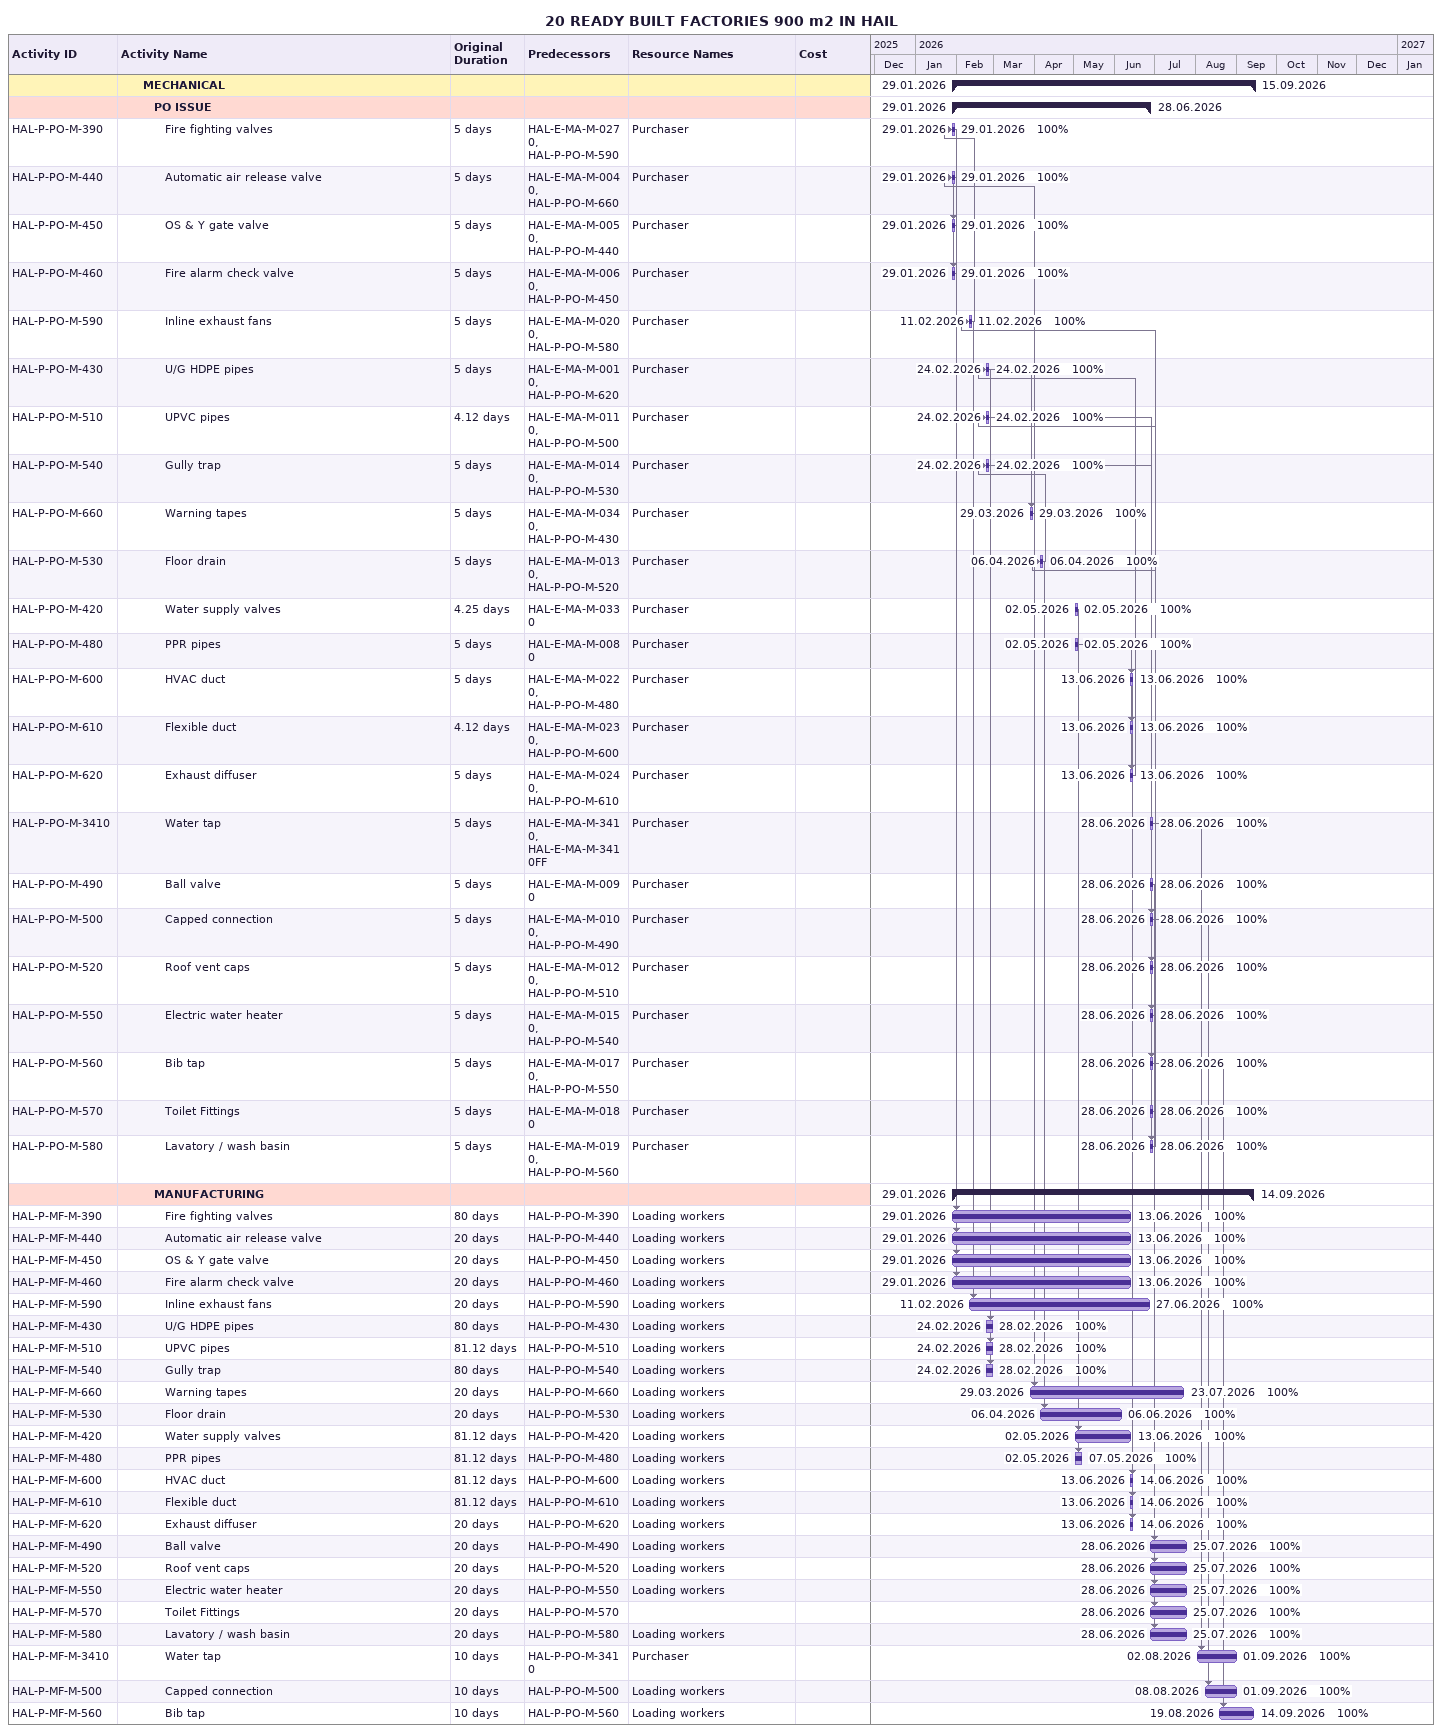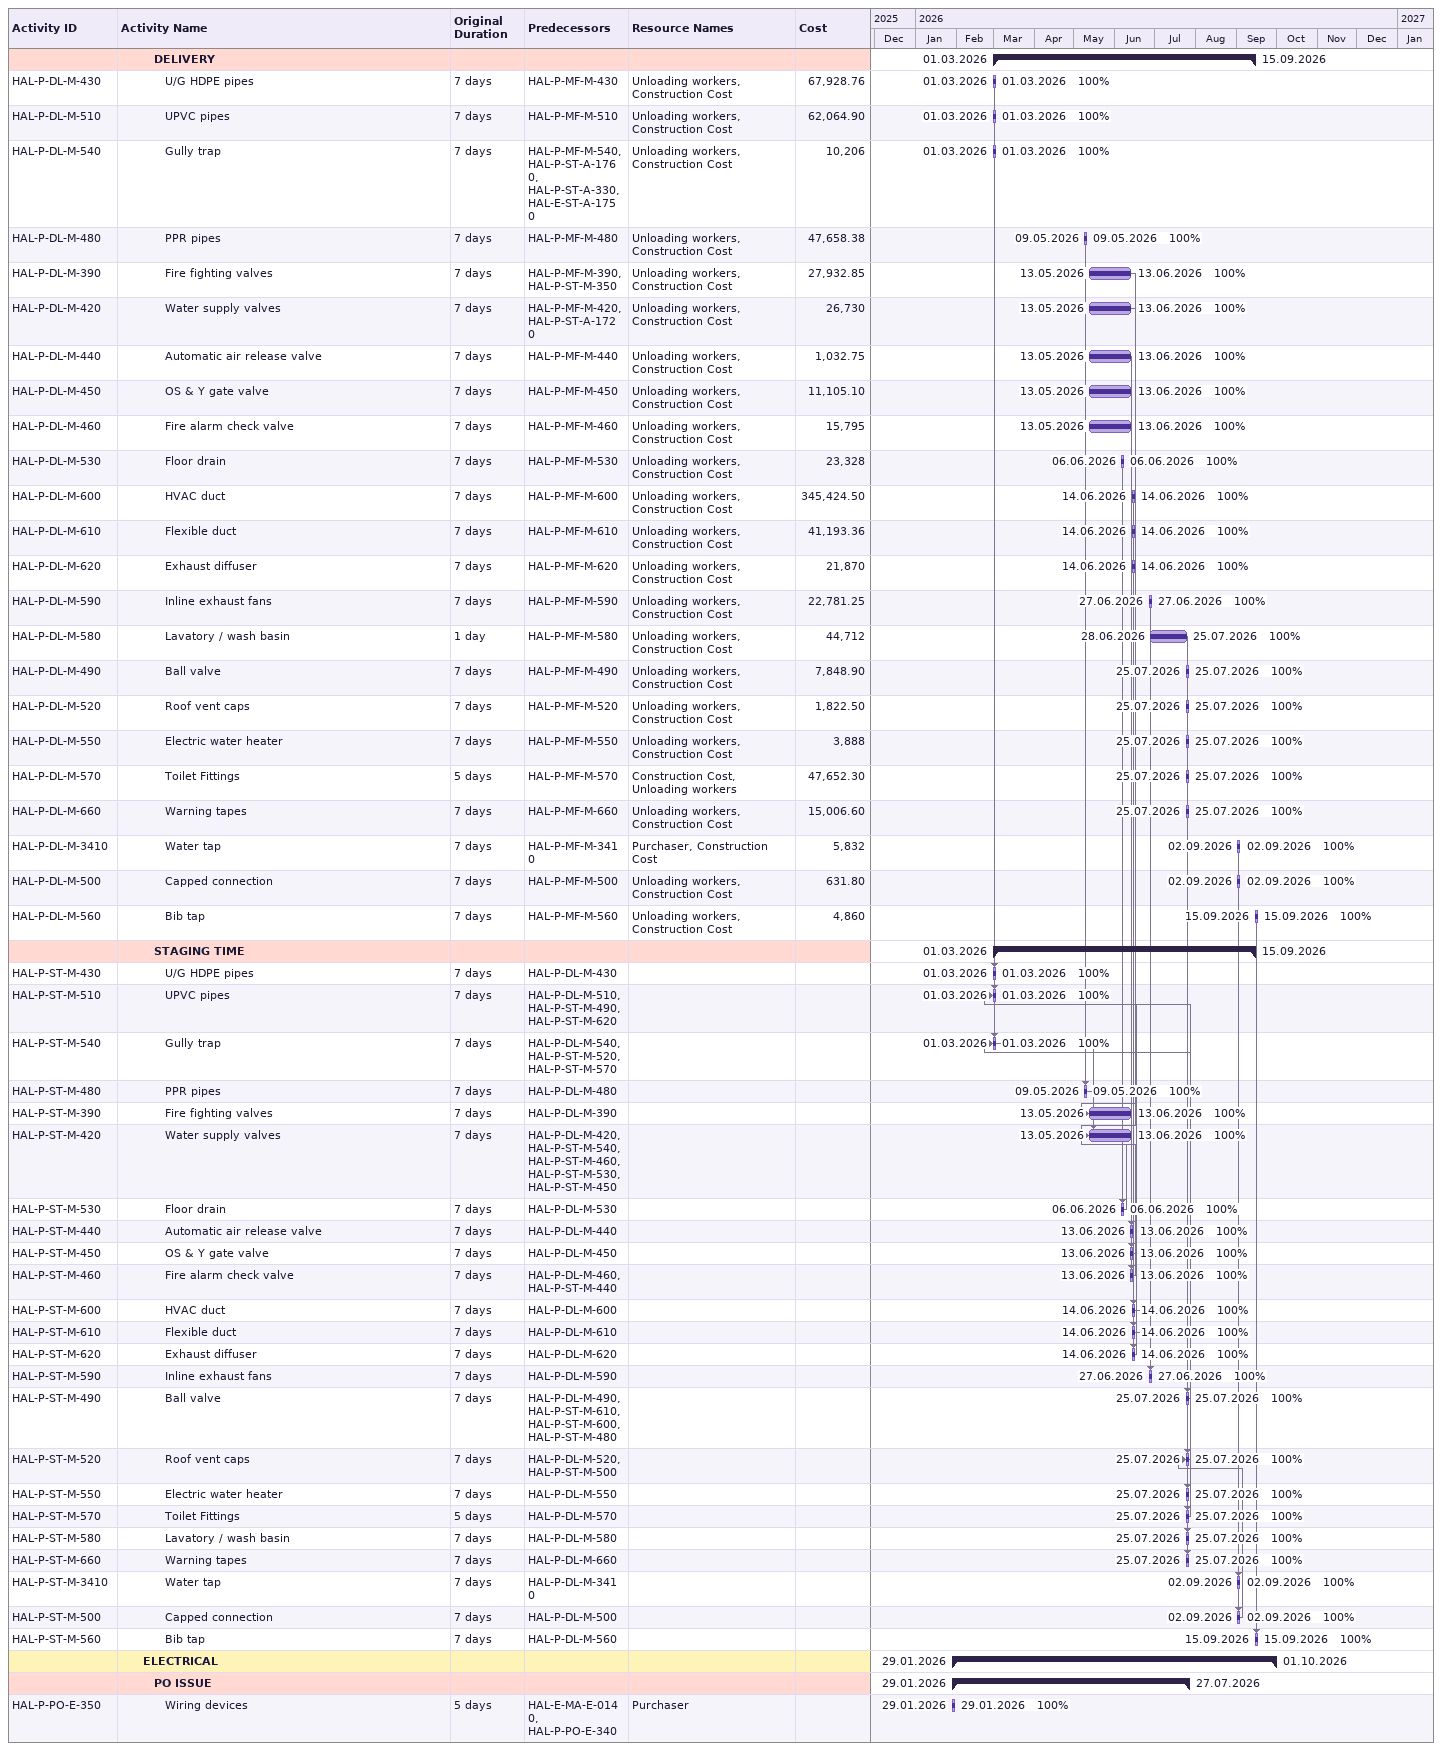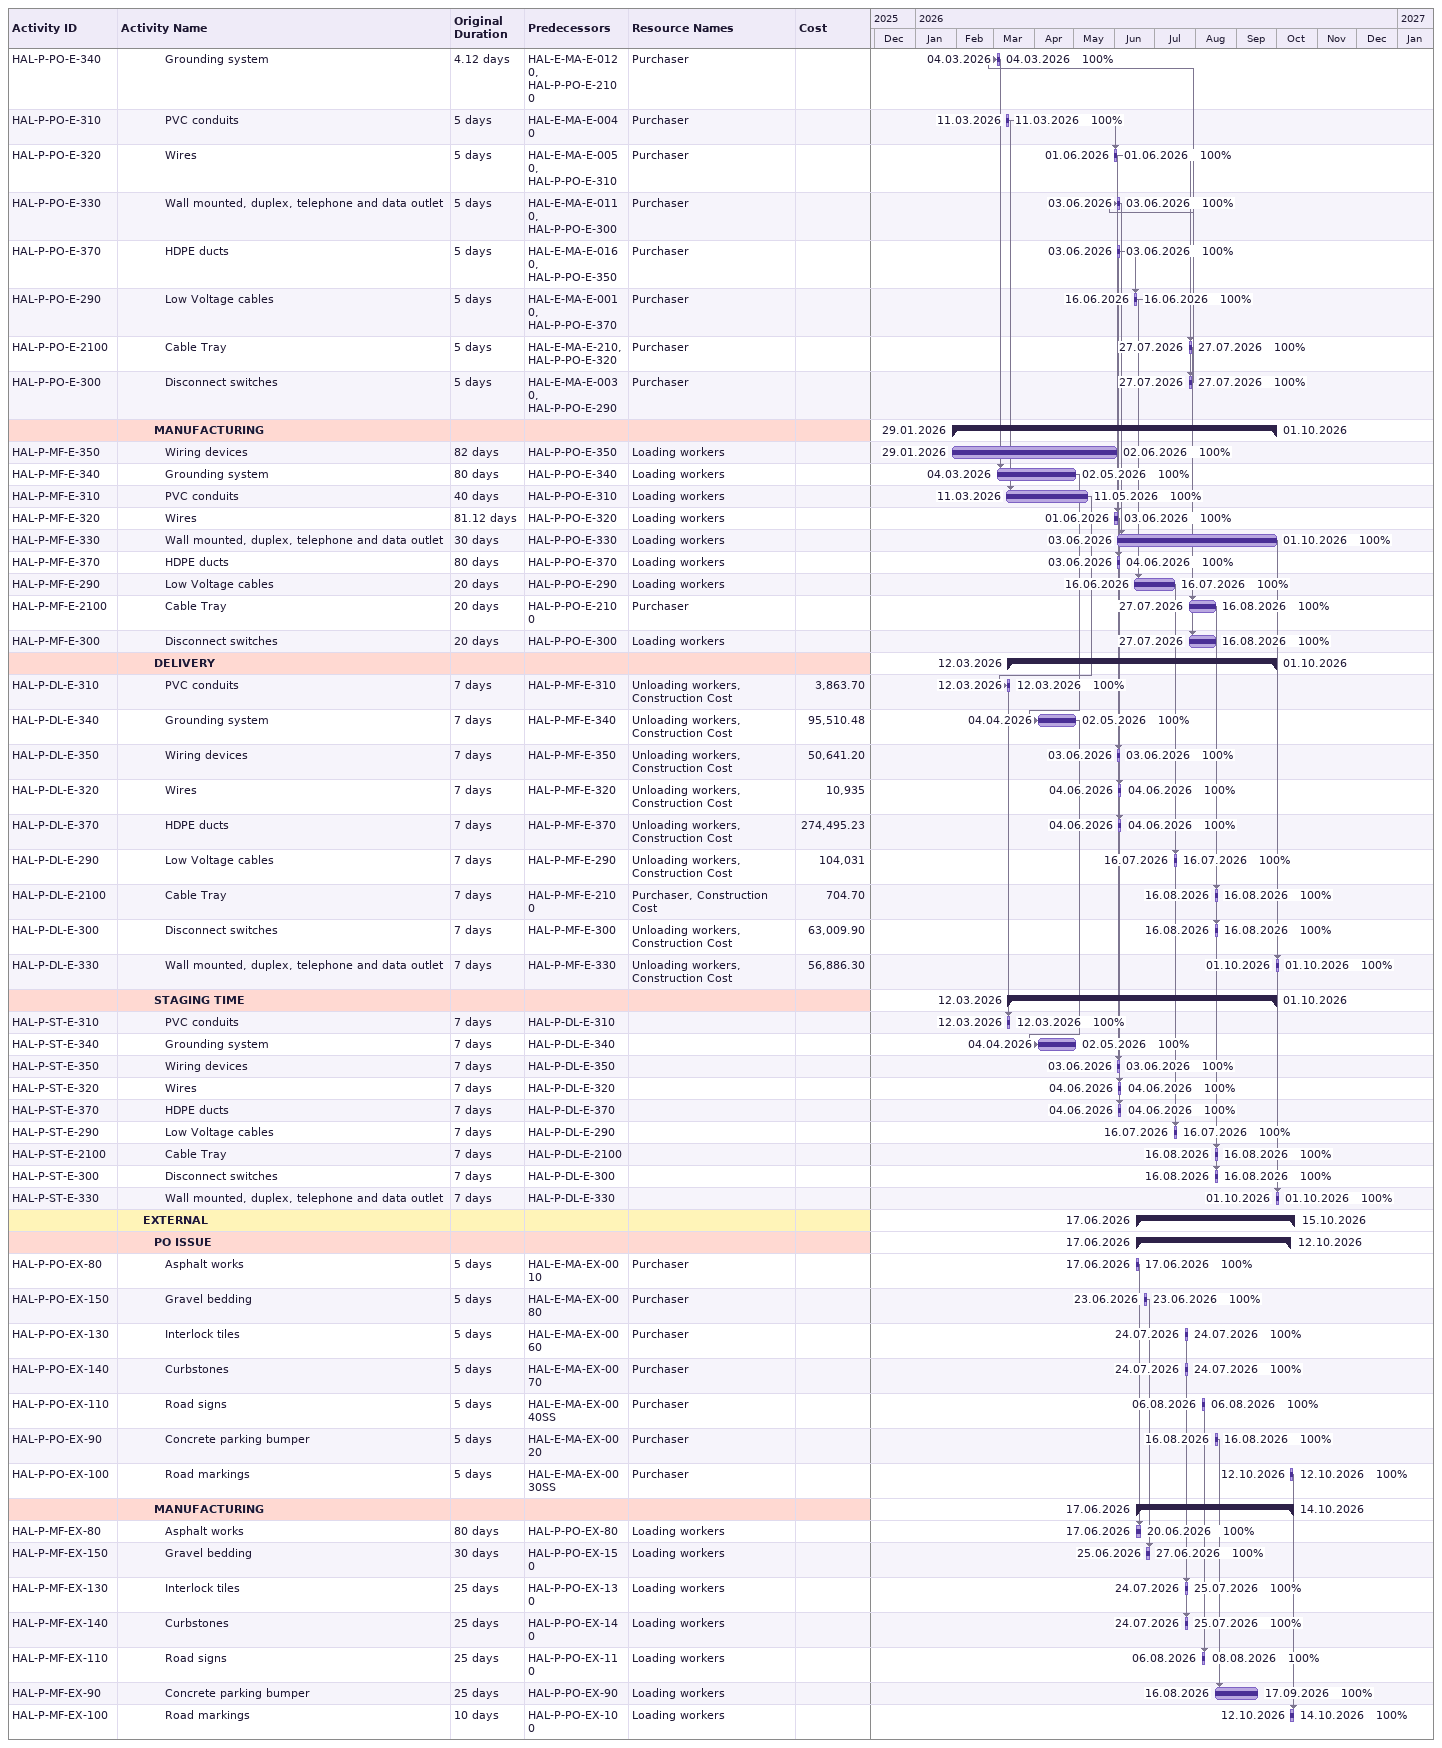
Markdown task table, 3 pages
20 READY BUILT FACTORIES 900 m2 IN HAIL

| ID | Level | Task | Original duration | Start | Finish | Predecessors | Resources | % complete | Cost |
|---|---|---|---|---|---|---|---|---|---|
|  | 3 | **MECHANICAL** |  | 2026-01-29 | 2026-09-15 |  |  |  |  |
|  | 4 | **PO ISSUE** |  | 2026-01-29 | 2026-06-28 |  |  |  |  |
| HAL-P-PO-M-390 | 5 | Fire fighting valves | 5d | 2026-01-29 | 2026-01-29 | HAL-E-MA-M-0270, HAL-P-PO-M-590 | Purchaser | 100 |  |
| HAL-P-PO-M-440 | 5 | Automatic air release valve | 5d | 2026-01-29 | 2026-01-29 | HAL-E-MA-M-0040, HAL-P-PO-M-660 | Purchaser | 100 |  |
| HAL-P-PO-M-450 | 5 | OS & Y gate valve | 5d | 2026-01-29 | 2026-01-29 | HAL-E-MA-M-0050, HAL-P-PO-M-440 | Purchaser | 100 |  |
| HAL-P-PO-M-460 | 5 | Fire alarm check valve | 5d | 2026-01-29 | 2026-01-29 | HAL-E-MA-M-0060, HAL-P-PO-M-450 | Purchaser | 100 |  |
| HAL-P-PO-M-590 | 5 | Inline exhaust fans | 5d | 2026-02-11 | 2026-02-11 | HAL-E-MA-M-0200, HAL-P-PO-M-580 | Purchaser | 100 |  |
| HAL-P-PO-M-430 | 5 | U/G HDPE pipes | 5d | 2026-02-24 | 2026-02-24 | HAL-E-MA-M-0010, HAL-P-PO-M-620 | Purchaser | 100 |  |
| HAL-P-PO-M-510 | 5 | UPVC pipes | 4.12d | 2026-02-24 | 2026-02-24 | HAL-E-MA-M-0110, HAL-P-PO-M-500 | Purchaser | 100 |  |
| HAL-P-PO-M-540 | 5 | Gully trap | 5d | 2026-02-24 | 2026-02-24 | HAL-E-MA-M-0140, HAL-P-PO-M-530 | Purchaser | 100 |  |
| HAL-P-PO-M-660 | 5 | Warning tapes | 5d | 2026-03-29 | 2026-03-29 | HAL-E-MA-M-0340, HAL-P-PO-M-430 | Purchaser | 100 |  |
| HAL-P-PO-M-530 | 5 | Floor drain | 5d | 2026-04-06 | 2026-04-06 | HAL-E-MA-M-0130, HAL-P-PO-M-520 | Purchaser | 100 |  |
| HAL-P-PO-M-420 | 5 | Water supply valves | 4.25d | 2026-05-02 | 2026-05-02 | HAL-E-MA-M-0330 | Purchaser | 100 |  |
| HAL-P-PO-M-480 | 5 | PPR pipes | 5d | 2026-05-02 | 2026-05-02 | HAL-E-MA-M-0080 | Purchaser | 100 |  |
| HAL-P-PO-M-600 | 5 | HVAC duct | 5d | 2026-06-13 | 2026-06-13 | HAL-E-MA-M-0220, HAL-P-PO-M-480 | Purchaser | 100 |  |
| HAL-P-PO-M-610 | 5 | Flexible duct | 4.12d | 2026-06-13 | 2026-06-13 | HAL-E-MA-M-0230, HAL-P-PO-M-600 | Purchaser | 100 |  |
| HAL-P-PO-M-620 | 5 | Exhaust diffuser | 5d | 2026-06-13 | 2026-06-13 | HAL-E-MA-M-0240, HAL-P-PO-M-610 | Purchaser | 100 |  |
| HAL-P-PO-M-3410 | 5 | Water tap | 5d | 2026-06-28 | 2026-06-28 | HAL-E-MA-M-3410, HAL-E-MA-M-3410FF | Purchaser | 100 |  |
| HAL-P-PO-M-490 | 5 | Ball valve | 5d | 2026-06-28 | 2026-06-28 | HAL-E-MA-M-0090 | Purchaser | 100 |  |
| HAL-P-PO-M-500 | 5 | Capped connection | 5d | 2026-06-28 | 2026-06-28 | HAL-E-MA-M-0100, HAL-P-PO-M-490 | Purchaser | 100 |  |
| HAL-P-PO-M-520 | 5 | Roof vent caps | 5d | 2026-06-28 | 2026-06-28 | HAL-E-MA-M-0120, HAL-P-PO-M-510 | Purchaser | 100 |  |
| HAL-P-PO-M-550 | 5 | Electric water heater | 5d | 2026-06-28 | 2026-06-28 | HAL-E-MA-M-0150, HAL-P-PO-M-540 | Purchaser | 100 |  |
| HAL-P-PO-M-560 | 5 | Bib tap | 5d | 2026-06-28 | 2026-06-28 | HAL-E-MA-M-0170, HAL-P-PO-M-550 | Purchaser | 100 |  |
| HAL-P-PO-M-570 | 5 | Toilet Fittings | 5d | 2026-06-28 | 2026-06-28 | HAL-E-MA-M-0180 | Purchaser | 100 |  |
| HAL-P-PO-M-580 | 5 | Lavatory / wash basin | 5d | 2026-06-28 | 2026-06-28 | HAL-E-MA-M-0190, HAL-P-PO-M-560 | Purchaser | 100 |  |
|  | 4 | **MANUFACTURING** |  | 2026-01-29 | 2026-09-14 |  |  |  |  |
| HAL-P-MF-M-390 | 5 | Fire fighting valves | 80d | 2026-01-29 | 2026-06-13 | HAL-P-PO-M-390 | Loading workers | 100 |  |
| HAL-P-MF-M-440 | 5 | Automatic air release valve | 20d | 2026-01-29 | 2026-06-13 | HAL-P-PO-M-440 | Loading workers | 100 |  |
| HAL-P-MF-M-450 | 5 | OS & Y gate valve | 20d | 2026-01-29 | 2026-06-13 | HAL-P-PO-M-450 | Loading workers | 100 |  |
| HAL-P-MF-M-460 | 5 | Fire alarm check valve | 20d | 2026-01-29 | 2026-06-13 | HAL-P-PO-M-460 | Loading workers | 100 |  |
| HAL-P-MF-M-590 | 5 | Inline exhaust fans | 20d | 2026-02-11 | 2026-06-27 | HAL-P-PO-M-590 | Loading workers | 100 |  |
| HAL-P-MF-M-430 | 5 | U/G HDPE pipes | 80d | 2026-02-24 | 2026-02-28 | HAL-P-PO-M-430 | Loading workers | 100 |  |
| HAL-P-MF-M-510 | 5 | UPVC pipes | 81.12d | 2026-02-24 | 2026-02-28 | HAL-P-PO-M-510 | Loading workers | 100 |  |
| HAL-P-MF-M-540 | 5 | Gully trap | 80d | 2026-02-24 | 2026-02-28 | HAL-P-PO-M-540 | Loading workers | 100 |  |
| HAL-P-MF-M-660 | 5 | Warning tapes | 20d | 2026-03-29 | 2026-07-23 | HAL-P-PO-M-660 | Loading workers | 100 |  |
| HAL-P-MF-M-530 | 5 | Floor drain | 20d | 2026-04-06 | 2026-06-06 | HAL-P-PO-M-530 | Loading workers | 100 |  |
| HAL-P-MF-M-420 | 5 | Water supply valves | 81.12d | 2026-05-02 | 2026-06-13 | HAL-P-PO-M-420 | Loading workers | 100 |  |
| HAL-P-MF-M-480 | 5 | PPR pipes | 81.12d | 2026-05-02 | 2026-05-07 | HAL-P-PO-M-480 | Loading workers | 100 |  |
| HAL-P-MF-M-600 | 5 | HVAC duct | 81.12d | 2026-06-13 | 2026-06-14 | HAL-P-PO-M-600 | Loading workers | 100 |  |
| HAL-P-MF-M-610 | 5 | Flexible duct | 81.12d | 2026-06-13 | 2026-06-14 | HAL-P-PO-M-610 | Loading workers | 100 |  |
| HAL-P-MF-M-620 | 5 | Exhaust diffuser | 20d | 2026-06-13 | 2026-06-14 | HAL-P-PO-M-620 | Loading workers | 100 |  |
| HAL-P-MF-M-490 | 5 | Ball valve | 20d | 2026-06-28 | 2026-07-25 | HAL-P-PO-M-490 | Loading workers | 100 |  |
| HAL-P-MF-M-520 | 5 | Roof vent caps | 20d | 2026-06-28 | 2026-07-25 | HAL-P-PO-M-520 | Loading workers | 100 |  |
| HAL-P-MF-M-550 | 5 | Electric water heater | 20d | 2026-06-28 | 2026-07-25 | HAL-P-PO-M-550 | Loading workers | 100 |  |
| HAL-P-MF-M-570 | 5 | Toilet Fittings | 20d | 2026-06-28 | 2026-07-25 | HAL-P-PO-M-570 |  | 100 |  |
| HAL-P-MF-M-580 | 5 | Lavatory / wash basin | 20d | 2026-06-28 | 2026-07-25 | HAL-P-PO-M-580 | Loading workers | 100 |  |
| HAL-P-MF-M-3410 | 5 | Water tap | 10d | 2026-08-02 | 2026-09-01 | HAL-P-PO-M-3410 | Purchaser | 100 |  |
| HAL-P-MF-M-500 | 5 | Capped connection | 10d | 2026-08-08 | 2026-09-01 | HAL-P-PO-M-500 | Loading workers | 100 |  |
| HAL-P-MF-M-560 | 5 | Bib tap | 10d | 2026-08-19 | 2026-09-14 | HAL-P-PO-M-560 | Loading workers | 100 |  |
|  | 4 | **DELIVERY** |  | 2026-03-01 | 2026-09-15 |  |  |  |  |
| HAL-P-DL-M-430 | 5 | U/G HDPE pipes | 7d | 2026-03-01 | 2026-03-01 | HAL-P-MF-M-430 | Unloading workers, Construction Cost | 100 | 67928.76 |
| HAL-P-DL-M-510 | 5 | UPVC pipes | 7d | 2026-03-01 | 2026-03-01 | HAL-P-MF-M-510 | Unloading workers, Construction Cost | 100 | 62064.90 |
| HAL-P-DL-M-540 | 5 | Gully trap | 7d | 2026-03-01 | 2026-03-01 | HAL-P-MF-M-540, HAL-P-ST-A-1760, HAL-P-ST-A-330, HAL-E-ST-A-1750 | Unloading workers, Construction Cost | 100 | 10206 |
| HAL-P-DL-M-480 | 5 | PPR pipes | 7d | 2026-05-09 | 2026-05-09 | HAL-P-MF-M-480 | Unloading workers, Construction Cost | 100 | 47658.38 |
| HAL-P-DL-M-390 | 5 | Fire fighting valves | 7d | 2026-05-13 | 2026-06-13 | HAL-P-MF-M-390, HAL-P-ST-M-350 | Unloading workers, Construction Cost | 100 | 27932.85 |
| HAL-P-DL-M-420 | 5 | Water supply valves | 7d | 2026-05-13 | 2026-06-13 | HAL-P-MF-M-420, HAL-P-ST-A-1720 | Unloading workers, Construction Cost | 100 | 26730 |
| HAL-P-DL-M-440 | 5 | Automatic air release valve | 7d | 2026-05-13 | 2026-06-13 | HAL-P-MF-M-440 | Unloading workers, Construction Cost | 100 | 1032.75 |
| HAL-P-DL-M-450 | 5 | OS & Y gate valve | 7d | 2026-05-13 | 2026-06-13 | HAL-P-MF-M-450 | Unloading workers, Construction Cost | 100 | 11105.10 |
| HAL-P-DL-M-460 | 5 | Fire alarm check valve | 7d | 2026-05-13 | 2026-06-13 | HAL-P-MF-M-460 | Unloading workers, Construction Cost | 100 | 15795 |
| HAL-P-DL-M-530 | 5 | Floor drain | 7d | 2026-06-06 | 2026-06-06 | HAL-P-MF-M-530 | Unloading workers, Construction Cost | 100 | 23328 |
| HAL-P-DL-M-600 | 5 | HVAC duct | 7d | 2026-06-14 | 2026-06-14 | HAL-P-MF-M-600 | Unloading workers, Construction Cost | 100 | 345424.50 |
| HAL-P-DL-M-610 | 5 | Flexible duct | 7d | 2026-06-14 | 2026-06-14 | HAL-P-MF-M-610 | Unloading workers, Construction Cost | 100 | 41193.36 |
| HAL-P-DL-M-620 | 5 | Exhaust diffuser | 7d | 2026-06-14 | 2026-06-14 | HAL-P-MF-M-620 | Unloading workers, Construction Cost | 100 | 21870 |
| HAL-P-DL-M-590 | 5 | Inline exhaust fans | 7d | 2026-06-27 | 2026-06-27 | HAL-P-MF-M-590 | Unloading workers, Construction Cost | 100 | 22781.25 |
| HAL-P-DL-M-580 | 5 | Lavatory / wash basin | 1d | 2026-06-28 | 2026-07-25 | HAL-P-MF-M-580 | Unloading workers, Construction Cost | 100 | 44712 |
| HAL-P-DL-M-490 | 5 | Ball valve | 7d | 2026-07-25 | 2026-07-25 | HAL-P-MF-M-490 | Unloading workers, Construction Cost | 100 | 7848.90 |
| HAL-P-DL-M-520 | 5 | Roof vent caps | 7d | 2026-07-25 | 2026-07-25 | HAL-P-MF-M-520 | Unloading workers, Construction Cost | 100 | 1822.50 |
| HAL-P-DL-M-550 | 5 | Electric water heater | 7d | 2026-07-25 | 2026-07-25 | HAL-P-MF-M-550 | Unloading workers, Construction Cost | 100 | 3888 |
| HAL-P-DL-M-570 | 5 | Toilet Fittings | 5d | 2026-07-25 | 2026-07-25 | HAL-P-MF-M-570 | Construction Cost, Unloading workers | 100 | 47652.30 |
| HAL-P-DL-M-660 | 5 | Warning tapes | 7d | 2026-07-25 | 2026-07-25 | HAL-P-MF-M-660 | Unloading workers, Construction Cost | 100 | 15006.60 |
| HAL-P-DL-M-3410 | 5 | Water tap | 7d | 2026-09-02 | 2026-09-02 | HAL-P-MF-M-3410 | Purchaser, Construction Cost | 100 | 5832 |
| HAL-P-DL-M-500 | 5 | Capped connection | 7d | 2026-09-02 | 2026-09-02 | HAL-P-MF-M-500 | Unloading workers, Construction Cost | 100 | 631.80 |
| HAL-P-DL-M-560 | 5 | Bib tap | 7d | 2026-09-15 | 2026-09-15 | HAL-P-MF-M-560 | Unloading workers, Construction Cost | 100 | 4860 |
|  | 4 | **STAGING TIME** |  | 2026-03-01 | 2026-09-15 |  |  |  |  |
| HAL-P-ST-M-430 | 5 | U/G HDPE pipes | 7d | 2026-03-01 | 2026-03-01 | HAL-P-DL-M-430 |  | 100 |  |
| HAL-P-ST-M-510 | 5 | UPVC pipes | 7d | 2026-03-01 | 2026-03-01 | HAL-P-DL-M-510, HAL-P-ST-M-490, HAL-P-ST-M-620 |  | 100 |  |
| HAL-P-ST-M-540 | 5 | Gully trap | 7d | 2026-03-01 | 2026-03-01 | HAL-P-DL-M-540, HAL-P-ST-M-520, HAL-P-ST-M-570 |  | 100 |  |
| HAL-P-ST-M-480 | 5 | PPR pipes | 7d | 2026-05-09 | 2026-05-09 | HAL-P-DL-M-480 |  | 100 |  |
| HAL-P-ST-M-390 | 5 | Fire fighting valves | 7d | 2026-05-13 | 2026-06-13 | HAL-P-DL-M-390 |  | 100 |  |
| HAL-P-ST-M-420 | 5 | Water supply valves | 7d | 2026-05-13 | 2026-06-13 | HAL-P-DL-M-420, HAL-P-ST-M-540, HAL-P-ST-M-460, HAL-P-ST-M-530, HAL-P-ST-M-450 |  | 100 |  |
| HAL-P-ST-M-530 | 5 | Floor drain | 7d | 2026-06-06 | 2026-06-06 | HAL-P-DL-M-530 |  | 100 |  |
| HAL-P-ST-M-440 | 5 | Automatic air release valve | 7d | 2026-06-13 | 2026-06-13 | HAL-P-DL-M-440 |  | 100 |  |
| HAL-P-ST-M-450 | 5 | OS & Y gate valve | 7d | 2026-06-13 | 2026-06-13 | HAL-P-DL-M-450 |  | 100 |  |
| HAL-P-ST-M-460 | 5 | Fire alarm check valve | 7d | 2026-06-13 | 2026-06-13 | HAL-P-DL-M-460, HAL-P-ST-M-440 |  | 100 |  |
| HAL-P-ST-M-600 | 5 | HVAC duct | 7d | 2026-06-14 | 2026-06-14 | HAL-P-DL-M-600 |  | 100 |  |
| HAL-P-ST-M-610 | 5 | Flexible duct | 7d | 2026-06-14 | 2026-06-14 | HAL-P-DL-M-610 |  | 100 |  |
| HAL-P-ST-M-620 | 5 | Exhaust diffuser | 7d | 2026-06-14 | 2026-06-14 | HAL-P-DL-M-620 |  | 100 |  |
| HAL-P-ST-M-590 | 5 | Inline exhaust fans | 7d | 2026-06-27 | 2026-06-27 | HAL-P-DL-M-590 |  | 100 |  |
| HAL-P-ST-M-490 | 5 | Ball valve | 7d | 2026-07-25 | 2026-07-25 | HAL-P-DL-M-490, HAL-P-ST-M-610, HAL-P-ST-M-600, HAL-P-ST-M-480 |  | 100 |  |
| HAL-P-ST-M-520 | 5 | Roof vent caps | 7d | 2026-07-25 | 2026-07-25 | HAL-P-DL-M-520, HAL-P-ST-M-500 |  | 100 |  |
| HAL-P-ST-M-550 | 5 | Electric water heater | 7d | 2026-07-25 | 2026-07-25 | HAL-P-DL-M-550 |  | 100 |  |
| HAL-P-ST-M-570 | 5 | Toilet Fittings | 5d | 2026-07-25 | 2026-07-25 | HAL-P-DL-M-570 |  | 100 |  |
| HAL-P-ST-M-580 | 5 | Lavatory / wash basin | 7d | 2026-07-25 | 2026-07-25 | HAL-P-DL-M-580 |  | 100 |  |
| HAL-P-ST-M-660 | 5 | Warning tapes | 7d | 2026-07-25 | 2026-07-25 | HAL-P-DL-M-660 |  | 100 |  |
| HAL-P-ST-M-3410 | 5 | Water tap | 7d | 2026-09-02 | 2026-09-02 | HAL-P-DL-M-3410 |  | 100 |  |
| HAL-P-ST-M-500 | 5 | Capped connection | 7d | 2026-09-02 | 2026-09-02 | HAL-P-DL-M-500 |  | 100 |  |
| HAL-P-ST-M-560 | 5 | Bib tap | 7d | 2026-09-15 | 2026-09-15 | HAL-P-DL-M-560 |  | 100 |  |
|  | 3 | **ELECTRICAL** |  | 2026-01-29 | 2026-10-01 |  |  |  |  |
|  | 4 | **PO ISSUE** |  | 2026-01-29 | 2026-07-27 |  |  |  |  |
| HAL-P-PO-E-350 | 5 | Wiring devices | 5d | 2026-01-29 | 2026-01-29 | HAL-E-MA-E-0140, HAL-P-PO-E-340 | Purchaser | 100 |  |
| HAL-P-PO-E-340 | 5 | Grounding system | 4.12d | 2026-03-04 | 2026-03-04 | HAL-E-MA-E-0120, HAL-P-PO-E-2100 | Purchaser | 100 |  |
| HAL-P-PO-E-310 | 5 | PVC conduits | 5d | 2026-03-11 | 2026-03-11 | HAL-E-MA-E-0040 | Purchaser | 100 |  |
| HAL-P-PO-E-320 | 5 | Wires | 5d | 2026-06-01 | 2026-06-01 | HAL-E-MA-E-0050, HAL-P-PO-E-310 | Purchaser | 100 |  |
| HAL-P-PO-E-330 | 5 | Wall mounted, duplex, telephone and data outlet | 5d | 2026-06-03 | 2026-06-03 | HAL-E-MA-E-0110, HAL-P-PO-E-300 | Purchaser | 100 |  |
| HAL-P-PO-E-370 | 5 | HDPE ducts | 5d | 2026-06-03 | 2026-06-03 | HAL-E-MA-E-0160, HAL-P-PO-E-350 | Purchaser | 100 |  |
| HAL-P-PO-E-290 | 5 | Low Voltage cables | 5d | 2026-06-16 | 2026-06-16 | HAL-E-MA-E-0010, HAL-P-PO-E-370 | Purchaser | 100 |  |
| HAL-P-PO-E-2100 | 5 | Cable Tray | 5d | 2026-07-27 | 2026-07-27 | HAL-E-MA-E-210, HAL-P-PO-E-320 | Purchaser | 100 |  |
| HAL-P-PO-E-300 | 5 | Disconnect switches | 5d | 2026-07-27 | 2026-07-27 | HAL-E-MA-E-0030, HAL-P-PO-E-290 | Purchaser | 100 |  |
|  | 4 | **MANUFACTURING** |  | 2026-01-29 | 2026-10-01 |  |  |  |  |
| HAL-P-MF-E-350 | 5 | Wiring devices | 82d | 2026-01-29 | 2026-06-02 | HAL-P-PO-E-350 | Loading workers | 100 |  |
| HAL-P-MF-E-340 | 5 | Grounding system | 80d | 2026-03-04 | 2026-05-02 | HAL-P-PO-E-340 | Loading workers | 100 |  |
| HAL-P-MF-E-310 | 5 | PVC conduits | 40d | 2026-03-11 | 2026-05-11 | HAL-P-PO-E-310 | Loading workers | 100 |  |
| HAL-P-MF-E-320 | 5 | Wires | 81.12d | 2026-06-01 | 2026-06-03 | HAL-P-PO-E-320 | Loading workers | 100 |  |
| HAL-P-MF-E-330 | 5 | Wall mounted, duplex, telephone and data outlet | 30d | 2026-06-03 | 2026-10-01 | HAL-P-PO-E-330 | Loading workers | 100 |  |
| HAL-P-MF-E-370 | 5 | HDPE ducts | 80d | 2026-06-03 | 2026-06-04 | HAL-P-PO-E-370 | Loading workers | 100 |  |
| HAL-P-MF-E-290 | 5 | Low Voltage cables | 20d | 2026-06-16 | 2026-07-16 | HAL-P-PO-E-290 | Loading workers | 100 |  |
| HAL-P-MF-E-2100 | 5 | Cable Tray | 20d | 2026-07-27 | 2026-08-16 | HAL-P-PO-E-2100 | Purchaser | 100 |  |
| HAL-P-MF-E-300 | 5 | Disconnect switches | 20d | 2026-07-27 | 2026-08-16 | HAL-P-PO-E-300 | Loading workers | 100 |  |
|  | 4 | **DELIVERY** |  | 2026-03-12 | 2026-10-01 |  |  |  |  |
| HAL-P-DL-E-310 | 5 | PVC conduits | 7d | 2026-03-12 | 2026-03-12 | HAL-P-MF-E-310 | Unloading workers, Construction Cost | 100 | 3863.70 |
| HAL-P-DL-E-340 | 5 | Grounding system | 7d | 2026-04-04 | 2026-05-02 | HAL-P-MF-E-340 | Unloading workers, Construction Cost | 100 | 95510.48 |
| HAL-P-DL-E-350 | 5 | Wiring devices | 7d | 2026-06-03 | 2026-06-03 | HAL-P-MF-E-350 | Unloading workers, Construction Cost | 100 | 50641.20 |
| HAL-P-DL-E-320 | 5 | Wires | 7d | 2026-06-04 | 2026-06-04 | HAL-P-MF-E-320 | Unloading workers, Construction Cost | 100 | 10935 |
| HAL-P-DL-E-370 | 5 | HDPE ducts | 7d | 2026-06-04 | 2026-06-04 | HAL-P-MF-E-370 | Unloading workers, Construction Cost | 100 | 274495.23 |
| HAL-P-DL-E-290 | 5 | Low Voltage cables | 7d | 2026-07-16 | 2026-07-16 | HAL-P-MF-E-290 | Unloading workers, Construction Cost | 100 | 104031 |
| HAL-P-DL-E-2100 | 5 | Cable Tray | 7d | 2026-08-16 | 2026-08-16 | HAL-P-MF-E-2100 | Purchaser, Construction Cost | 100 | 704.70 |
| HAL-P-DL-E-300 | 5 | Disconnect switches | 7d | 2026-08-16 | 2026-08-16 | HAL-P-MF-E-300 | Unloading workers, Construction Cost | 100 | 63009.90 |
| HAL-P-DL-E-330 | 5 | Wall mounted, duplex, telephone and data outlet | 7d | 2026-10-01 | 2026-10-01 | HAL-P-MF-E-330 | Unloading workers, Construction Cost | 100 | 56886.30 |
|  | 4 | **STAGING TIME** |  | 2026-03-12 | 2026-10-01 |  |  |  |  |
| HAL-P-ST-E-310 | 5 | PVC conduits | 7d | 2026-03-12 | 2026-03-12 | HAL-P-DL-E-310 |  | 100 |  |
| HAL-P-ST-E-340 | 5 | Grounding system | 7d | 2026-04-04 | 2026-05-02 | HAL-P-DL-E-340 |  | 100 |  |
| HAL-P-ST-E-350 | 5 | Wiring devices | 7d | 2026-06-03 | 2026-06-03 | HAL-P-DL-E-350 |  | 100 |  |
| HAL-P-ST-E-320 | 5 | Wires | 7d | 2026-06-04 | 2026-06-04 | HAL-P-DL-E-320 |  | 100 |  |
| HAL-P-ST-E-370 | 5 | HDPE ducts | 7d | 2026-06-04 | 2026-06-04 | HAL-P-DL-E-370 |  | 100 |  |
| HAL-P-ST-E-290 | 5 | Low Voltage cables | 7d | 2026-07-16 | 2026-07-16 | HAL-P-DL-E-290 |  | 100 |  |
| HAL-P-ST-E-2100 | 5 | Cable Tray | 7d | 2026-08-16 | 2026-08-16 | HAL-P-DL-E-2100 |  | 100 |  |
| HAL-P-ST-E-300 | 5 | Disconnect switches | 7d | 2026-08-16 | 2026-08-16 | HAL-P-DL-E-300 |  | 100 |  |
| HAL-P-ST-E-330 | 5 | Wall mounted, duplex, telephone and data outlet | 7d | 2026-10-01 | 2026-10-01 | HAL-P-DL-E-330 |  | 100 |  |
|  | 3 | **EXTERNAL** |  | 2026-06-17 | 2026-10-15 |  |  |  |  |
|  | 4 | **PO ISSUE** |  | 2026-06-17 | 2026-10-12 |  |  |  |  |
| HAL-P-PO-EX-80 | 5 | Asphalt works | 5d | 2026-06-17 | 2026-06-17 | HAL-E-MA-EX-0010 | Purchaser | 100 |  |
| HAL-P-PO-EX-150 | 5 | Gravel bedding | 5d | 2026-06-23 | 2026-06-23 | HAL-E-MA-EX-0080 | Purchaser | 100 |  |
| HAL-P-PO-EX-130 | 5 | Interlock tiles | 5d | 2026-07-24 | 2026-07-24 | HAL-E-MA-EX-0060 | Purchaser | 100 |  |
| HAL-P-PO-EX-140 | 5 | Curbstones | 5d | 2026-07-24 | 2026-07-24 | HAL-E-MA-EX-0070 | Purchaser | 100 |  |
| HAL-P-PO-EX-110 | 5 | Road signs | 5d | 2026-08-06 | 2026-08-06 | HAL-E-MA-EX-0040SS | Purchaser | 100 |  |
| HAL-P-PO-EX-90 | 5 | Concrete parking bumper | 5d | 2026-08-16 | 2026-08-16 | HAL-E-MA-EX-0020 | Purchaser | 100 |  |
| HAL-P-PO-EX-100 | 5 | Road markings | 5d | 2026-10-12 | 2026-10-12 | HAL-E-MA-EX-0030SS | Purchaser | 100 |  |
|  | 4 | **MANUFACTURING** |  | 2026-06-17 | 2026-10-14 |  |  |  |  |
| HAL-P-MF-EX-80 | 5 | Asphalt works | 80d | 2026-06-17 | 2026-06-20 | HAL-P-PO-EX-80 | Loading workers | 100 |  |
| HAL-P-MF-EX-150 | 5 | Gravel bedding | 30d | 2026-06-25 | 2026-06-27 | HAL-P-PO-EX-150 | Loading workers | 100 |  |
| HAL-P-MF-EX-130 | 5 | Interlock tiles | 25d | 2026-07-24 | 2026-07-25 | HAL-P-PO-EX-130 | Loading workers | 100 |  |
| HAL-P-MF-EX-140 | 5 | Curbstones | 25d | 2026-07-24 | 2026-07-25 | HAL-P-PO-EX-140 | Loading workers | 100 |  |
| HAL-P-MF-EX-110 | 5 | Road signs | 25d | 2026-08-06 | 2026-08-08 | HAL-P-PO-EX-110 | Loading workers | 100 |  |
| HAL-P-MF-EX-90 | 5 | Concrete parking bumper | 25d | 2026-08-16 | 2026-09-17 | HAL-P-PO-EX-90 | Loading workers | 100 |  |
| HAL-P-MF-EX-100 | 5 | Road markings | 10d | 2026-10-12 | 2026-10-14 | HAL-P-PO-EX-100 | Loading workers | 100 |  |
